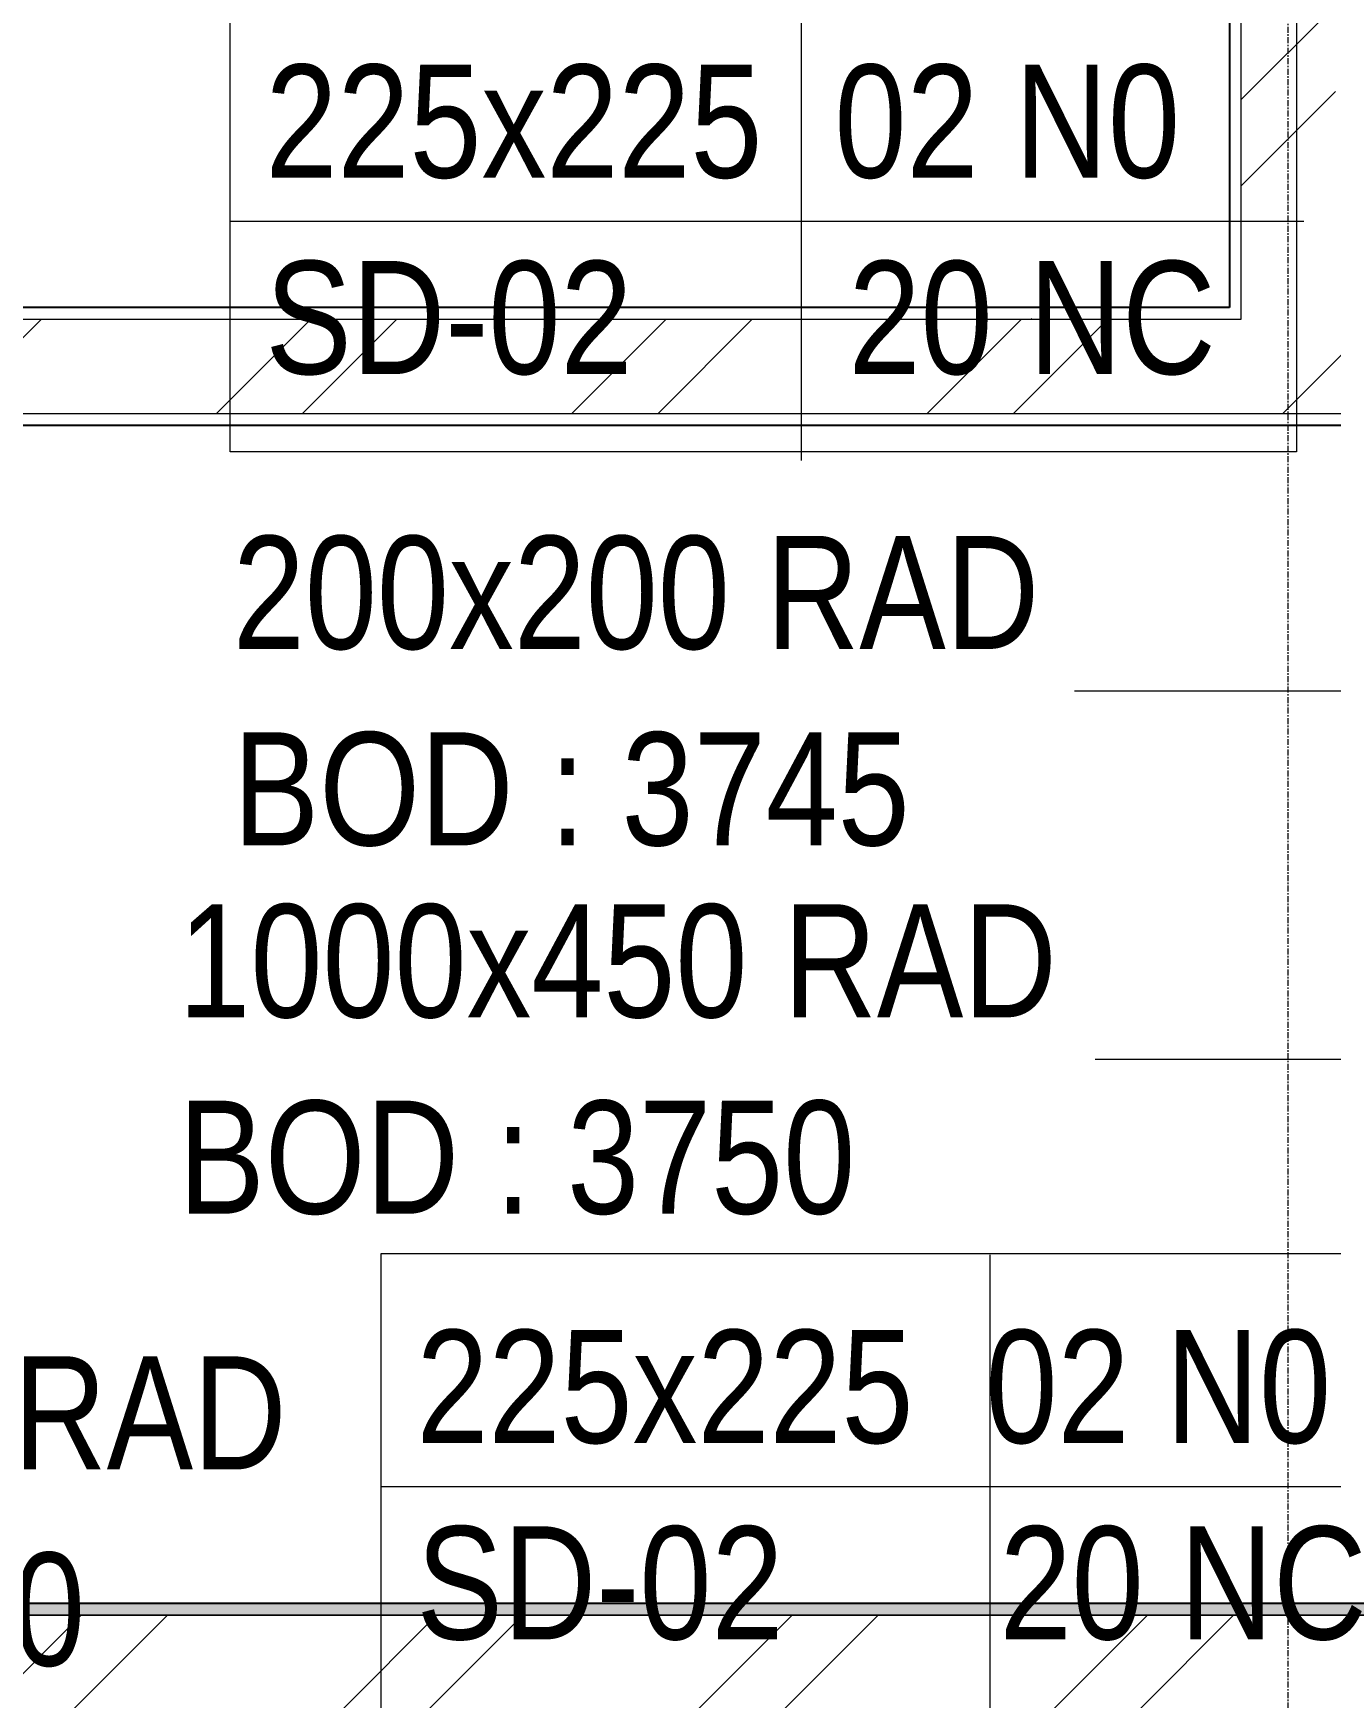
# Model space of a CAD drawing. Header units: inches. Extents: x -83664 to 20107, y -47222 to 19398.
# Drawn here: x -20636 to -17882, y -25990 to -22458 of the extents above; entities that cross this region are included whole.
import ezdxf

# ---------------------------------------------------------------- set-up
doc = ezdxf.new("R2010")
doc.units = ezdxf.units.IN
doc.header["$MEASUREMENT"] = 0
doc.linetypes.add('Grid Line', pattern=[22.225, 12.7, -3.175, 3.175, -3.175])
doc.layers.add('A-DETL', color=7, linetype='Continuous', lineweight=18, true_color=0x00a600)
for name, color, linetype, lineweight in [('A-WALL', 7, 'Continuous', 9), ('A-WALL-PATT', 7, 'Continuous', 25), ('G-ANNO-TEXT', 7, 'Continuous', 9), ('M-HVAC-DUCT-IDEN', 7, 'Continuous', 18), ('S-GRID', 7, 'Continuous', 9)]:
    doc.layers.add(name, color=color, linetype=linetype, lineweight=lineweight)
doc.styles.add('Arial Narrow_21', font='ARIALN.TTF', dxfattribs={"height": 240})
pattern_1 = [(0, (0, 0), (1219.2, 304.8), [50.292, -864.108, 50.292, -864.108, -4876.8]), (0, (0, 0), (1219.2, 304.8), [-1828.8, 50.292, -1778.508, 50.292, -864.108, -2133.6]), (0, (0, 0), (1219.2, 304.8), [-4572, 50.292, -559.308, 50.292, -1473.708]), (120, (457.2, 152.4), (-873.56454, 903.45817), [50.292, -864.108, 50.292, -864.108, -4876.8]), (120, (457.2, 152.4), (-873.56454, 903.45817), [-1828.8, 50.292, -1778.508, 50.292, -864.108, -2133.6]), (120, (457.2, 152.4), (-873.56454, 903.45817), [-4572, 50.292, -559.308, 50.292, -1473.708]), (240, (609.6, 762), (-345.63546, -1208.25817), [50.292, -864.108, 50.292, -864.108, -4876.8]), (240, (609.6, 762), (-345.63546, -1208.25817), [-1828.8, 50.292, -1778.508, 50.292, -864.108, -2133.6]), (240, (609.6, 762), (-345.63546, -1208.25817), [-4572, 50.292, -559.308, 50.292, -1473.708])]
pattern_2 = [(45, (0, 0), (-377.1708, 377.1708), []), (45, (0, 571.5), (-377.1708, 377.1708), [])]

# ---------------------------------------------------------------- blocks, each defined once
blk = doc.blocks.new('SMBZ_Hospital Arch Model_2026_01_29_rvt-1-FIRST FLOOR AC CONDITIONING LAYOUT - PART A')
at = {"layer": 'A-WALL-PATT', "lineweight": 9, "true_color": 0xbbbbbb}
h = blk.add_hatch(dxfattribs=at)
h.set_pattern_fill('FP_12', color=9, style=0, pattern_type=2)
h.set_pattern_definition(pattern_2)
h.paths.add_polyline_path([(133384.4, 75307.7), (133584.4, 75307.7), (133584.4, 78594.5), (133384.4, 78594.5), (133384.4, 75332.7)])
h = blk.add_hatch(dxfattribs=at)
h.set_pattern_fill('FP_13', color=9, style=0, pattern_type=2)
h.set_pattern_definition(pattern_1)
h.paths.add_polyline_path([(133384.4, 75307.7), (133384.4, 75332.7), (130559.4, 75332.7), (130559.4, 75307.7), (132914.7, 75307.7)])
h.paths.add_polyline_path([(130134.4, 75307.7), (130334.4, 75307.7), (130334.4, 75332.7), (130134.4, 75332.7)])
h.paths.add_polyline_path([(133784.4, 75307.7), (133784.4, 75332.7), (133609.4, 75332.7), (133609.4, 75307.7)])
h = blk.add_hatch(dxfattribs=at)
h.set_pattern_fill('FP_12', color=9, style=0, pattern_type=2)
h.set_pattern_definition(pattern_2)
h.paths.add_polyline_path([(132914.7, 75107.7), (133784.4, 75107.7), (133784.4, 75307.7), (130134.4, 75307.7), (130134.4, 75107.7)])
h = blk.add_hatch(dxfattribs=at)
h.set_pattern_fill('FP_13', color=9, style=0, pattern_type=2)
h.set_pattern_definition(pattern_1)
h.paths.add_polyline_path([(133784.4, 75082.7), (133784.4, 75107.7), (130134.4, 75107.7), (130134.4, 75082.7), (132914.7, 75082.7)])
h = blk.add_hatch(dxfattribs=at)
h.set_pattern_fill('FP_13', color=9, style=0, pattern_type=2)
h.set_pattern_definition(pattern_1)
h.paths.add_polyline_path([(134497, 72557.7), (166659.4, 72557.7), (166659.4, 72582.7), (114909.4, 72582.7), (114909.4, 72557.7), (132914.7, 72557.7)])
h = blk.add_hatch(dxfattribs=at)
h.set_pattern_fill('FP_13', color=9, style=0, pattern_type=2)
h.set_pattern_definition(pattern_1)
h.paths.add_polyline_path([(145572.9, 72557.7), (166659.4, 72557.7), (166659.4, 72582.7), (123686, 72582.7), (123686, 72557.7), (143990.6, 72557.7)])
h = blk.add_hatch(dxfattribs=at)
h.set_pattern_fill('FP_12', color=9, style=0, pattern_type=2)
h.set_pattern_definition(pattern_2)
h.paths.add_polyline_path([(166659.4, 72357.7), (166659.4, 72557.7), (115109.4, 72557.7), (115109.4, 72357.7), (166461.3, 72357.7), (166461.3, 72526), (166611.3, 72526), (166611.3, 72357.7), (166634.4, 72357.7)])
h.paths.add_polyline_path([(148287, 72382.7), (146937, 72382.7), (146937, 72532.7), (148287, 72532.7), (148287, 72428.4)])
h.paths.add_polyline_path([(151156.4, 72382.7), (150032.4, 72382.7), (150032.4, 72532.7), (151156.4, 72532.7), (151156.4, 72417.2)])
h.paths.add_polyline_path([(134923.8, 72404.6), (134923.8, 72554.6), (135947.8, 72554.6), (135947.8, 72404.6)])
h = blk.add_hatch(dxfattribs=at)
h.set_pattern_fill('FP_12', color=9, style=0, pattern_type=2)
h.set_pattern_definition(pattern_2)
h.paths.add_polyline_path([(166659.4, 72357.7), (166659.4, 72557.7), (123686, 72557.7), (123686, 72357.7), (166461.3, 72357.7), (166461.3, 72526), (166611.3, 72526), (166611.3, 72357.7), (166634.4, 72357.7)])
h.paths.add_polyline_path([(148287, 72382.7), (146937, 72382.7), (146937, 72532.7), (148287, 72532.7), (148287, 72442.6)])
h.paths.add_polyline_path([(150032.4, 72382.7), (150032.4, 72532.7), (151156.4, 72532.7), (151156.4, 72382.7)])
h.paths.add_polyline_path([(134923.8, 72404.6), (134923.8, 72554.6), (135947.8, 72554.6), (135947.8, 72404.6)])
at = {"layer": 'A-WALL', "color": 9, "lineweight": 25, "true_color": 0xbbbbbb}
for p, q in [((133359.4, 78594.5), (133359.4, 75332.7)), ((133359.4, 75332.7), (130559.4, 75332.7)), ((130134.4, 75082.7), (133784.4, 75082.7)), ((166659.4, 72582.7), (124159.4, 72582.7)), ((166659.4, 72582.7), (124159.4, 72582.7))]:
    blk.add_line(p, q, dxfattribs=at)
at = {"layer": 'A-WALL', "color": 9, "true_color": 0xbbbbbb}
for p, q in [((133384.4, 75332.7), (133384.4, 78594.5)), ((133359.4, 77444.5), (133359.4, 75332.7)), ((133359.4, 75332.7), (130559.4, 75332.7)), ((130559.4, 75307.7), (133384.4, 75307.7)), ((133384.4, 75307.7), (133384.4, 75332.7)), ((130134.4, 75107.7), (133784.4, 75107.7)), ((130134.4, 75082.7), (133784.4, 75082.7)), ((166659.4, 72582.7), (124159.4, 72582.7)), ((166659.4, 72582.7), (124159.4, 72582.7)), ((166659.4, 72557.7), (124159.4, 72557.7)), ((124159.4, 72557.7), (166659.4, 72557.7))]:
    blk.add_line(p, q, dxfattribs=at)

msp = doc.modelspace()

# ---------------------------------------------------------------- linework, layer by layer
at = {"layer": 'A-DETL', "color": 7, "lineweight": 9}
for p, q in [((-19006.1, -22364.5), (-19006.1, -23364.5)), ((-20219, -22856.6), (-17939, -22856.6)), ((-18605.5, -25049.5), (-18605.5, -26049.5)), ((-19898.4, -25541.6), (-17618.4, -25541.6))]:
    msp.add_line(p, q, dxfattribs=at)
at = {"layer": 'G-ANNO-TEXT', "flags": 128}
for points in [[(-20218.2, -22361.6), (-17954.7, -22361.6), (-17954.7, -23345.6), (-20218.2, -23345.6)], [(-19897.6, -25046.6), (-17634.1, -25046.6), (-17634.1, -26030.6), (-19897.6, -26030.6)]]:
    msp.add_lwpolyline(points, close=True, dxfattribs=at)
at = {"layer": 'M-HVAC-DUCT-IDEN', "lineweight": 9}
for p, q in [((-16765.3, -23853.7), (-18425.8, -23853.7)), ((-16020.9, -24635.4), (-18382.4, -24635.4))]:
    msp.add_line(p, q, dxfattribs=at)
at = {"layer": 'S-GRID', "color": 254, "linetype": 'Grid Line', "true_color": 0xdcdcdc}
msp.add_line((-17972.3, -44103.7), (-17972.3, 15149.1), dxfattribs=at)

# ---------------------------------------------------------------- block references
at = {"lineweight": 5}
msp.add_blockref('SMBZ_Hospital Arch Model_2026_01_29_rvt-1-FIRST FLOOR AC CONDITIONING LAYOUT - PART A', (-151456.7, -98372.2), dxfattribs=at)

# ---------------------------------------------------------------- texts
at = {"layer": 'G-ANNO-TEXT', "char_height": 240, "attachment_point": 1, "style": 'Arial Narrow_21'}
for s, insert, width in [('225x225  02 N0', (-20143.2, -22524), 2441.138), ('SD-02      20 NC', (-20143.2, -22940.7), 2549.366), ('225x225  02 N0', (-19822.6, -25209), 2441.138), ('SD-02      20 NC', (-19822.6, -25625.7), 2549.366)]:
    msp.add_mtext(s, dxfattribs=dict(at, insert=insert, width=width))
at = {"layer": 'M-HVAC-DUCT-IDEN', "lineweight": 9, "char_height": 240, "attachment_point": 1, "style": 'Arial Narrow_21'}
for s, insert, width in [('200x200 RAD', (-20212.3, -23524.1), 2152.531), ('BOD : 3745', (-20212.3, -23940.8), 1803.797), ('1000x450 RAD', (-20327.9, -24305.8), 2344.936), ('BOD : 3750', (-20327.9, -24722.5), 1803.797), ('1200x650 RAD', (-21962.6, -25265), 2344.936), ('BOD : 3460', (-21962.6, -25681.7), 1803.797)]:
    msp.add_mtext(s, dxfattribs=dict(at, insert=insert, width=width))

doc.saveas('drawing.dxf')
